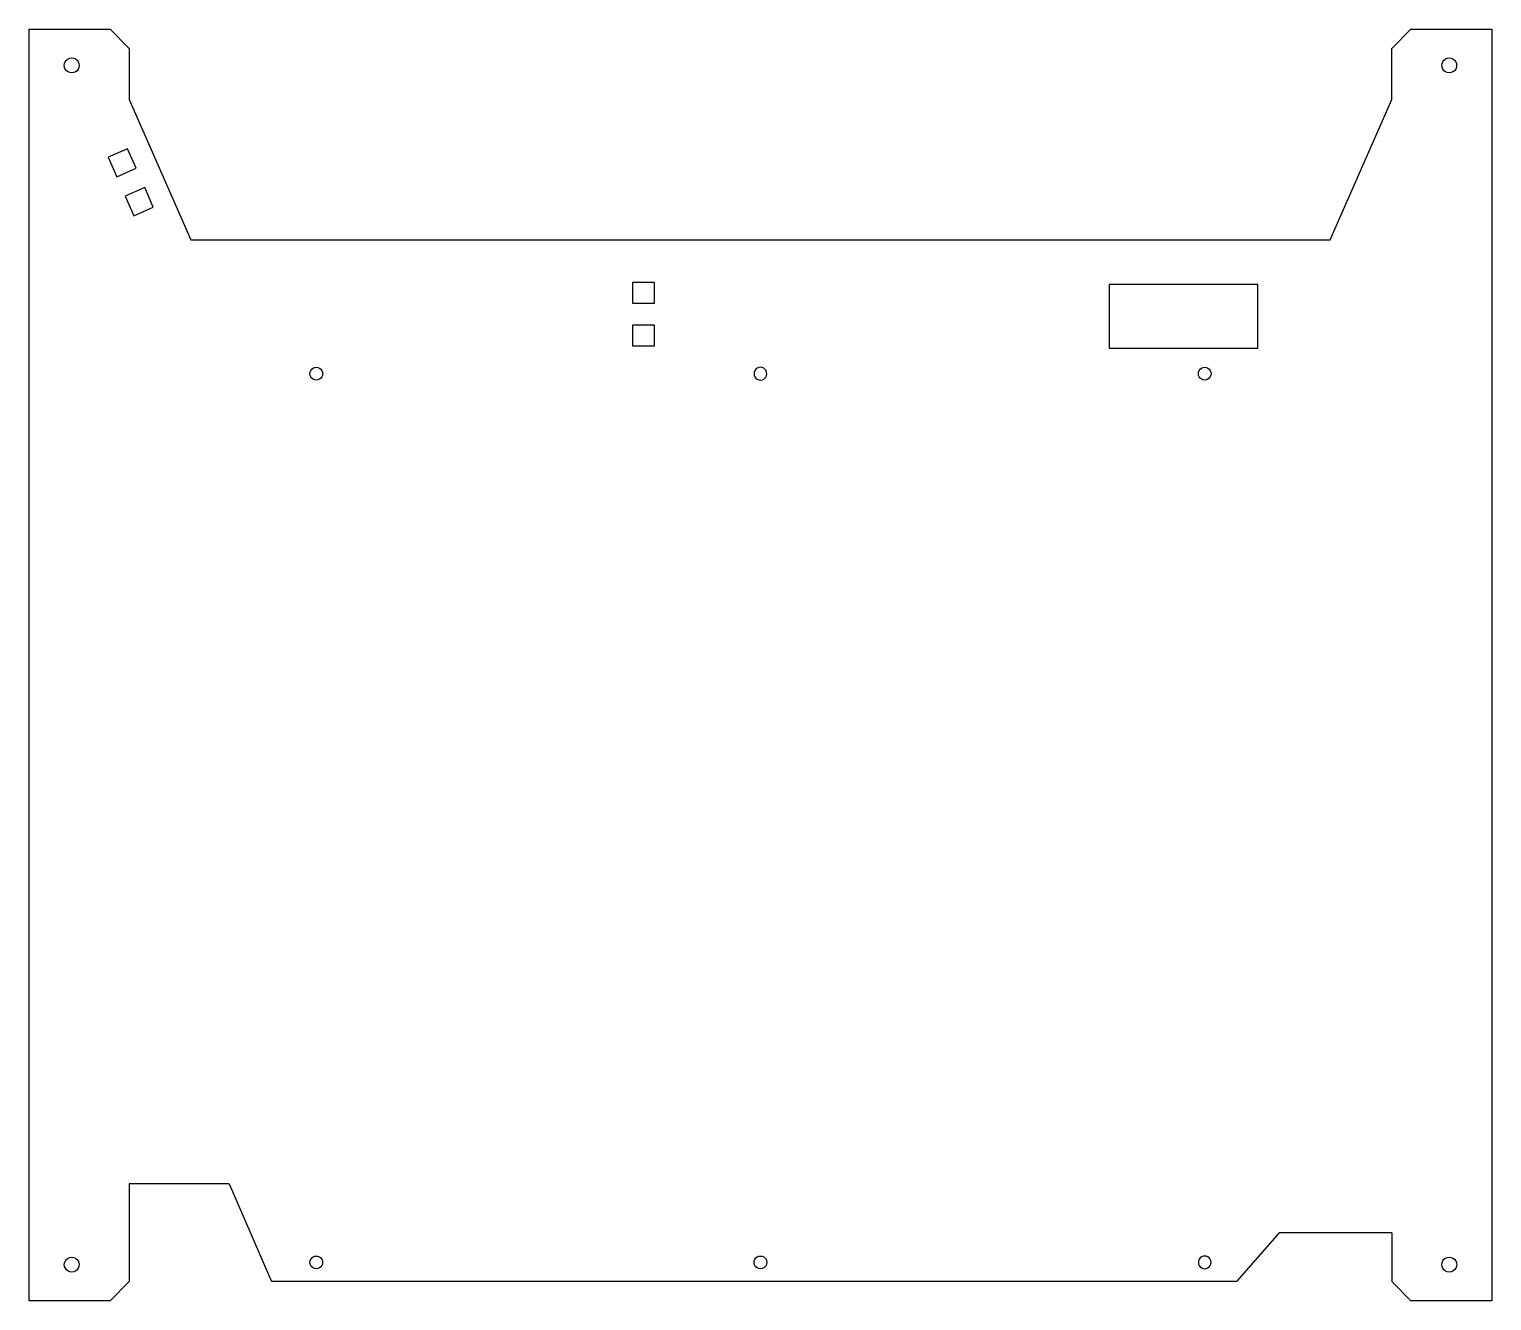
# Model space of a CAD drawing. Header units: metres. Extents: x 1029 to 1373, y 2482 to 2781.
import ezdxf

# ---------------------------------------------------------------- set-up
doc = ezdxf.new("R2010")
doc.units = ezdxf.units.M

msp = doc.modelspace()

# ---------------------------------------------------------------- linework, layer by layer
at = {"layer": 'GROUP0'}
for p, q in [((1029.34, 2781.07, 0), (1048.34, 2781.07, 0)), ((1029.34, 2482.07, 0), (1029.34, 2781.07, 0)), ((1048.34, 2781.07, 0), (1052.84, 2776.57, 0)), ((1354.34, 2781.07, 0), (1349.84, 2776.57, 0)), ((1354.34, 2781.07, 0), (1373.34, 2781.07, 0)), ((1373.34, 2781.07, 0), (1373.35, 2482.07, 0)), ((1052.84, 2776.57, 0), (1052.84, 2764.57, 0)), ((1349.84, 2764.57, 0), (1349.84, 2776.57, 0)), ((1037.59, 2772.57, 0), (1037.65, 2773.02, 0)), ((1037.65, 2773.02, 0), (1037.82, 2773.44, 0)), ((1037.82, 2773.44, 0), (1038.1, 2773.8, 0)), ((1038.1, 2773.8, 0), (1038.47, 2774.08, 0)), ((1038.47, 2774.08, 0), (1038.89, 2774.26, 0)), ((1038.89, 2774.26, 0), (1039.34, 2774.32, 0)), ((1039.34, 2774.32, 0), (1039.79, 2774.26, 0)), ((1039.79, 2774.26, 0), (1040.22, 2774.08, 0)), ((1040.22, 2774.08, 0), (1040.58, 2773.8, 0)), ((1040.58, 2773.8, 0), (1040.86, 2773.44, 0)), ((1040.86, 2773.44, 0), (1041.03, 2773.02, 0)), ((1041.03, 2773.02, 0), (1041.09, 2772.57, 0)), ((1361.59, 2772.57, 0), (1361.65, 2773.02, 0)), ((1361.65, 2773.02, 0), (1361.83, 2773.44, 0)), ((1361.83, 2773.44, 0), (1362.11, 2773.81, 0)), ((1362.11, 2773.81, 0), (1362.47, 2774.08, 0)), ((1362.47, 2774.08, 0), (1362.89, 2774.26, 0)), ((1362.89, 2774.26, 0), (1363.34, 2774.32, 0)), ((1363.34, 2774.32, 0), (1363.8, 2774.26, 0)), ((1363.8, 2774.26, 0), (1364.22, 2774.08, 0)), ((1364.22, 2774.08, 0), (1364.58, 2773.81, 0)), ((1364.58, 2773.81, 0), (1364.86, 2773.44, 0)), ((1364.86, 2773.44, 0), (1365.03, 2773.02, 0)), ((1365.03, 2773.02, 0), (1365.09, 2772.57, 0)), ((1037.65, 2772.11, 0), (1037.59, 2772.57, 0)), ((1037.82, 2771.69, 0), (1037.65, 2772.11, 0)), ((1038.1, 2771.33, 0), (1037.82, 2771.69, 0)), ((1038.47, 2771.05, 0), (1038.1, 2771.33, 0)), ((1038.89, 2770.88, 0), (1038.47, 2771.05, 0)), ((1039.34, 2770.82, 0), (1038.89, 2770.88, 0)), ((1039.79, 2770.88, 0), (1039.34, 2770.82, 0)), ((1040.22, 2771.05, 0), (1039.79, 2770.88, 0)), ((1040.58, 2771.33, 0), (1040.22, 2771.05, 0)), ((1040.86, 2771.69, 0), (1040.58, 2771.33, 0)), ((1041.03, 2772.11, 0), (1040.86, 2771.69, 0)), ((1041.09, 2772.57, 0), (1041.03, 2772.11, 0)), ((1361.65, 2772.12, 0), (1361.59, 2772.57, 0)), ((1361.83, 2771.69, 0), (1361.65, 2772.12, 0)), ((1362.11, 2771.33, 0), (1361.83, 2771.69, 0)), ((1362.47, 2771.05, 0), (1362.11, 2771.33, 0)), ((1362.89, 2770.88, 0), (1362.47, 2771.05, 0)), ((1363.34, 2770.82, 0), (1362.89, 2770.88, 0)), ((1363.8, 2770.88, 0), (1363.34, 2770.82, 0)), ((1364.22, 2771.05, 0), (1363.8, 2770.88, 0)), ((1364.58, 2771.33, 0), (1364.22, 2771.05, 0)), ((1364.86, 2771.69, 0), (1364.58, 2771.33, 0)), ((1365.03, 2772.12, 0), (1364.86, 2771.69, 0)), ((1365.09, 2772.57, 0), (1365.03, 2772.12, 0)), ((1052.84, 2764.57, 0), (1067.34, 2731.57, 0)), ((1335.34, 2731.57, 0), (1349.84, 2764.57, 0)), ((1052.47, 2752.97, 0), (1047.9, 2750.96, 0)), ((1054.49, 2748.39, 0), (1052.47, 2752.97, 0)), ((1047.9, 2750.96, 0), (1049.91, 2746.38, 0)), ((1049.91, 2746.38, 0), (1054.49, 2748.39, 0)), ((1056.5, 2743.82, 0), (1051.92, 2741.81, 0)), ((1051.92, 2741.81, 0), (1053.93, 2737.23, 0)), ((1058.51, 2739.24, 0), (1056.5, 2743.82, 0)), ((1053.93, 2737.23, 0), (1058.51, 2739.24, 0)), ((1067.34, 2731.57, 0), (1335.34, 2731.57, 0)), ((1171.34, 2716.57, 0), (1171.34, 2721.57, 0)), ((1171.34, 2721.57, 0), (1176.34, 2721.57, 0)), ((1176.34, 2721.57, 0), (1176.34, 2716.57, 0)), ((1318.34, 2721.07, 0), (1283.34, 2721.07, 0)), ((1283.34, 2721.07, 0), (1283.34, 2706.07, 0)), ((1318.34, 2706.07, 0), (1318.34, 2721.07, 0)), ((1176.34, 2716.57, 0), (1171.34, 2716.57, 0)), ((1171.34, 2711.57, 0), (1176.34, 2711.57, 0)), ((1171.34, 2706.57, 0), (1171.34, 2711.57, 0)), ((1176.34, 2711.57, 0), (1176.34, 2706.57, 0)), ((1176.34, 2706.57, 0), (1171.34, 2706.57, 0)), ((1283.34, 2706.07, 0), (1318.34, 2706.07, 0)), ((1095.34, 2700.07, 0), (1095.39, 2700.46, 0)), ((1095.39, 2700.46, 0), (1095.54, 2700.82, 0)), ((1095.54, 2700.82, 0), (1095.78, 2701.13, 0)), ((1095.78, 2701.13, 0), (1096.09, 2701.37, 0)), ((1096.09, 2701.37, 0), (1096.45, 2701.52, 0)), ((1096.45, 2701.52, 0), (1096.84, 2701.57, 0)), ((1096.84, 2701.57, 0), (1097.23, 2701.52, 0)), ((1097.23, 2701.52, 0), (1097.59, 2701.37, 0)), ((1097.59, 2701.37, 0), (1097.9, 2701.13, 0)), ((1097.9, 2701.13, 0), (1098.14, 2700.82, 0)), ((1098.14, 2700.82, 0), (1098.29, 2700.46, 0)), ((1098.29, 2700.46, 0), (1098.34, 2700.07, 0)), ((1199.89, 2700.46, 0), (1199.84, 2700.07, 0)), ((1200.04, 2700.82, 0), (1199.89, 2700.46, 0)), ((1200.28, 2701.13, 0), (1200.04, 2700.82, 0)), ((1200.59, 2701.37, 0), (1200.28, 2701.13, 0)), ((1200.95, 2701.52, 0), (1200.59, 2701.37, 0)), ((1201.34, 2701.57, 0), (1200.95, 2701.52, 0)), ((1201.73, 2701.52, 0), (1201.34, 2701.57, 0)), ((1202.09, 2701.37, 0), (1201.73, 2701.52, 0)), ((1202.4, 2701.13, 0), (1202.09, 2701.37, 0)), ((1202.64, 2700.82, 0), (1202.4, 2701.13, 0)), ((1202.79, 2700.46, 0), (1202.64, 2700.82, 0)), ((1202.84, 2700.07, 0), (1202.79, 2700.46, 0)), ((1304.34, 2700.07, 0), (1304.39, 2700.46, 0)), ((1304.39, 2700.46, 0), (1304.54, 2700.82, 0)), ((1304.54, 2700.82, 0), (1304.78, 2701.13, 0)), ((1304.78, 2701.13, 0), (1305.09, 2701.37, 0)), ((1305.09, 2701.37, 0), (1305.45, 2701.52, 0)), ((1305.45, 2701.52, 0), (1305.84, 2701.57, 0)), ((1305.84, 2701.57, 0), (1306.23, 2701.52, 0)), ((1306.23, 2701.52, 0), (1306.59, 2701.37, 0)), ((1306.59, 2701.37, 0), (1306.9, 2701.13, 0)), ((1306.9, 2701.13, 0), (1307.14, 2700.82, 0)), ((1307.14, 2700.82, 0), (1307.29, 2700.46, 0)), ((1307.29, 2700.46, 0), (1307.34, 2700.07, 0)), ((1095.39, 2699.68, 0), (1095.34, 2700.07, 0)), ((1095.54, 2699.32, 0), (1095.39, 2699.68, 0)), ((1095.78, 2699.01, 0), (1095.54, 2699.32, 0)), ((1096.09, 2698.77, 0), (1095.78, 2699.01, 0)), ((1096.45, 2698.62, 0), (1096.09, 2698.77, 0)), ((1096.84, 2698.57, 0), (1096.45, 2698.62, 0)), ((1097.23, 2698.62, 0), (1096.84, 2698.57, 0)), ((1097.59, 2698.77, 0), (1097.23, 2698.62, 0)), ((1097.9, 2699.01, 0), (1097.59, 2698.77, 0)), ((1098.14, 2699.32, 0), (1097.9, 2699.01, 0)), ((1098.29, 2699.68, 0), (1098.14, 2699.32, 0)), ((1098.34, 2700.07, 0), (1098.29, 2699.68, 0)), ((1199.84, 2700.07, 0), (1199.89, 2699.68, 0)), ((1199.89, 2699.68, 0), (1200.04, 2699.32, 0)), ((1200.04, 2699.32, 0), (1200.28, 2699.01, 0)), ((1200.28, 2699.01, 0), (1200.59, 2698.77, 0)), ((1200.59, 2698.77, 0), (1200.95, 2698.62, 0)), ((1200.95, 2698.62, 0), (1201.34, 2698.57, 0)), ((1201.34, 2698.57, 0), (1201.73, 2698.62, 0)), ((1201.73, 2698.62, 0), (1202.09, 2698.77, 0)), ((1202.09, 2698.77, 0), (1202.4, 2699.01, 0)), ((1202.4, 2699.01, 0), (1202.64, 2699.32, 0)), ((1202.64, 2699.32, 0), (1202.79, 2699.68, 0)), ((1202.79, 2699.68, 0), (1202.84, 2700.07, 0)), ((1304.39, 2699.68, 0), (1304.34, 2700.07, 0)), ((1304.54, 2699.32, 0), (1304.39, 2699.68, 0)), ((1304.78, 2699.01, 0), (1304.54, 2699.32, 0)), ((1305.09, 2698.77, 0), (1304.78, 2699.01, 0)), ((1305.45, 2698.62, 0), (1305.09, 2698.77, 0)), ((1305.84, 2698.57, 0), (1305.45, 2698.62, 0)), ((1306.23, 2698.62, 0), (1305.84, 2698.57, 0)), ((1306.59, 2698.77, 0), (1306.23, 2698.62, 0)), ((1306.9, 2699.01, 0), (1306.59, 2698.77, 0)), ((1307.14, 2699.32, 0), (1306.9, 2699.01, 0)), ((1307.29, 2699.68, 0), (1307.14, 2699.32, 0)), ((1307.34, 2700.07, 0), (1307.29, 2699.68, 0)), ((1052.84, 2509.57, 0), (1052.84, 2486.57, 0)), ((1076.34, 2509.57, 0), (1052.84, 2509.57, 0)), ((1076.34, 2509.57, 0), (1086.34, 2486.57, 0)), ((1323.34, 2498.07, 0), (1313.34, 2486.57, 0)), ((1349.85, 2498.07, 0), (1323.34, 2498.07, 0)), ((1349.85, 2498.07, 0), (1349.85, 2486.57, 0)), ((1037.59, 2490.57, 0), (1037.65, 2491.02, 0)), ((1037.65, 2491.02, 0), (1037.83, 2491.44, 0)), ((1037.83, 2491.44, 0), (1038.11, 2491.8, 0)), ((1038.11, 2491.8, 0), (1038.47, 2492.08, 0)), ((1038.47, 2492.08, 0), (1038.89, 2492.26, 0)), ((1038.89, 2492.26, 0), (1039.34, 2492.32, 0)), ((1039.34, 2492.32, 0), (1039.8, 2492.26, 0)), ((1039.8, 2492.26, 0), (1040.22, 2492.08, 0)), ((1040.22, 2492.08, 0), (1040.58, 2491.8, 0)), ((1040.58, 2491.8, 0), (1040.86, 2491.44, 0)), ((1040.86, 2491.44, 0), (1041.03, 2491.02, 0)), ((1041.03, 2491.02, 0), (1041.09, 2490.57, 0)), ((1095.34, 2491.07, 0), (1095.39, 2491.46, 0)), ((1095.39, 2490.68, 0), (1095.34, 2491.07, 0)), ((1095.39, 2491.46, 0), (1095.54, 2491.82, 0)), ((1095.54, 2490.32, 0), (1095.39, 2490.68, 0)), ((1095.54, 2491.82, 0), (1095.78, 2492.13, 0)), ((1095.78, 2492.13, 0), (1096.09, 2492.37, 0)), ((1096.09, 2492.37, 0), (1096.45, 2492.52, 0)), ((1096.45, 2492.52, 0), (1096.84, 2492.57, 0)), ((1096.84, 2492.57, 0), (1097.23, 2492.52, 0)), ((1097.23, 2492.52, 0), (1097.59, 2492.37, 0)), ((1097.59, 2492.37, 0), (1097.9, 2492.13, 0)), ((1097.9, 2492.13, 0), (1098.14, 2491.82, 0)), ((1098.14, 2491.82, 0), (1098.29, 2491.46, 0)), ((1098.29, 2490.68, 0), (1098.14, 2490.32, 0)), ((1098.29, 2491.46, 0), (1098.34, 2491.07, 0)), ((1098.34, 2491.07, 0), (1098.29, 2490.68, 0)), ((1199.84, 2491.07, 0), (1199.89, 2491.46, 0)), ((1199.89, 2490.68, 0), (1199.84, 2491.07, 0)), ((1199.89, 2491.46, 0), (1200.04, 2491.82, 0)), ((1200.04, 2490.32, 0), (1199.89, 2490.68, 0)), ((1200.04, 2491.82, 0), (1200.28, 2492.13, 0)), ((1200.28, 2492.13, 0), (1200.59, 2492.37, 0)), ((1200.59, 2492.37, 0), (1200.95, 2492.52, 0)), ((1200.95, 2492.52, 0), (1201.34, 2492.57, 0)), ((1201.34, 2492.57, 0), (1201.73, 2492.52, 0)), ((1201.73, 2492.52, 0), (1202.09, 2492.37, 0)), ((1202.09, 2492.37, 0), (1202.4, 2492.13, 0)), ((1202.4, 2492.13, 0), (1202.64, 2491.82, 0)), ((1202.64, 2491.82, 0), (1202.79, 2491.46, 0)), ((1202.79, 2490.68, 0), (1202.64, 2490.32, 0)), ((1202.79, 2491.46, 0), (1202.84, 2491.07, 0)), ((1202.84, 2491.07, 0), (1202.79, 2490.68, 0)), ((1304.39, 2491.46, 0), (1304.34, 2491.07, 0)), ((1304.34, 2491.07, 0), (1304.39, 2490.68, 0)), ((1304.54, 2491.82, 0), (1304.39, 2491.46, 0)), ((1304.39, 2490.68, 0), (1304.54, 2490.32, 0)), ((1304.78, 2492.13, 0), (1304.54, 2491.82, 0)), ((1305.09, 2492.37, 0), (1304.78, 2492.13, 0)), ((1305.45, 2492.52, 0), (1305.09, 2492.37, 0)), ((1305.84, 2492.57, 0), (1305.45, 2492.52, 0)), ((1306.23, 2492.52, 0), (1305.84, 2492.57, 0)), ((1306.59, 2492.37, 0), (1306.23, 2492.52, 0)), ((1306.9, 2492.13, 0), (1306.59, 2492.37, 0)), ((1307.14, 2491.82, 0), (1306.9, 2492.13, 0)), ((1307.29, 2491.46, 0), (1307.14, 2491.82, 0)), ((1307.14, 2490.32, 0), (1307.29, 2490.68, 0)), ((1307.34, 2491.07, 0), (1307.29, 2491.46, 0)), ((1307.29, 2490.68, 0), (1307.34, 2491.07, 0)), ((1361.6, 2490.57, 0), (1361.66, 2491.02, 0)), ((1361.66, 2491.02, 0), (1361.83, 2491.44, 0)), ((1361.83, 2491.44, 0), (1362.11, 2491.81, 0)), ((1362.11, 2491.81, 0), (1362.47, 2492.08, 0)), ((1362.47, 2492.08, 0), (1362.89, 2492.26, 0)), ((1362.89, 2492.26, 0), (1363.35, 2492.32, 0)), ((1363.35, 2492.32, 0), (1363.8, 2492.26, 0)), ((1363.8, 2492.26, 0), (1364.22, 2492.08, 0)), ((1364.22, 2492.08, 0), (1364.58, 2491.81, 0)), ((1364.58, 2491.81, 0), (1364.86, 2491.44, 0)), ((1364.86, 2491.44, 0), (1365.04, 2491.02, 0)), ((1365.04, 2491.02, 0), (1365.1, 2490.57, 0)), ((1037.65, 2490.11, 0), (1037.59, 2490.57, 0)), ((1037.83, 2489.69, 0), (1037.65, 2490.11, 0)), ((1038.11, 2489.33, 0), (1037.83, 2489.69, 0)), ((1038.47, 2489.05, 0), (1038.11, 2489.33, 0)), ((1038.89, 2488.88, 0), (1038.47, 2489.05, 0)), ((1039.34, 2488.82, 0), (1038.89, 2488.88, 0)), ((1039.8, 2488.88, 0), (1039.34, 2488.82, 0)), ((1040.22, 2489.05, 0), (1039.8, 2488.88, 0)), ((1040.58, 2489.33, 0), (1040.22, 2489.05, 0)), ((1040.86, 2489.69, 0), (1040.58, 2489.33, 0)), ((1041.03, 2490.11, 0), (1040.86, 2489.69, 0)), ((1041.09, 2490.57, 0), (1041.03, 2490.11, 0)), ((1095.78, 2490.01, 0), (1095.54, 2490.32, 0)), ((1096.09, 2489.77, 0), (1095.78, 2490.01, 0)), ((1096.45, 2489.62, 0), (1096.09, 2489.77, 0)), ((1096.84, 2489.57, 0), (1096.45, 2489.62, 0)), ((1097.23, 2489.62, 0), (1096.84, 2489.57, 0)), ((1097.59, 2489.77, 0), (1097.23, 2489.62, 0)), ((1097.9, 2490.01, 0), (1097.59, 2489.77, 0)), ((1098.14, 2490.32, 0), (1097.9, 2490.01, 0)), ((1200.28, 2490.01, 0), (1200.04, 2490.32, 0)), ((1200.59, 2489.77, 0), (1200.28, 2490.01, 0)), ((1200.95, 2489.62, 0), (1200.59, 2489.77, 0)), ((1201.34, 2489.57, 0), (1200.95, 2489.62, 0)), ((1201.73, 2489.62, 0), (1201.34, 2489.57, 0)), ((1202.09, 2489.77, 0), (1201.73, 2489.62, 0)), ((1202.4, 2490.01, 0), (1202.09, 2489.77, 0)), ((1202.64, 2490.32, 0), (1202.4, 2490.01, 0)), ((1304.54, 2490.32, 0), (1304.78, 2490.01, 0)), ((1304.78, 2490.01, 0), (1305.09, 2489.77)), ((1305.09, 2489.77), (1305.45, 2489.62)), ((1305.45, 2489.62), (1305.84, 2489.57)), ((1305.84, 2489.57), (1306.23, 2489.62)), ((1306.23, 2489.62), (1306.59, 2489.77)), ((1306.59, 2489.77), (1306.9, 2490.01, 0)), ((1306.9, 2490.01, 0), (1307.14, 2490.32, 0)), ((1361.66, 2490.12, 0), (1361.6, 2490.57, 0)), ((1361.83, 2489.69, 0), (1361.66, 2490.12, 0)), ((1362.11, 2489.33, 0), (1361.83, 2489.69, 0)), ((1362.47, 2489.05, 0), (1362.11, 2489.33, 0)), ((1362.89, 2488.88, 0), (1362.47, 2489.05, 0)), ((1363.35, 2488.82, 0), (1362.89, 2488.88, 0)), ((1363.8, 2488.88, 0), (1363.35, 2488.82, 0)), ((1364.22, 2489.05, 0), (1363.8, 2488.88, 0)), ((1364.58, 2489.33, 0), (1364.22, 2489.05, 0)), ((1364.86, 2489.69, 0), (1364.58, 2489.33, 0)), ((1365.04, 2490.12, 0), (1364.86, 2489.69, 0)), ((1365.1, 2490.57, 0), (1365.04, 2490.12, 0)), ((1048.34, 2482.07, 0), (1052.84, 2486.57, 0)), ((1313.34, 2486.57, 0), (1086.34, 2486.57, 0)), ((1349.85, 2486.57, 0), (1354.35, 2482.07, 0)), ((1048.34, 2482.07, 0), (1029.34, 2482.07, 0)), ((1373.35, 2482.07, 0), (1354.35, 2482.07, 0))]:
    msp.add_line(p, q, dxfattribs=at)

doc.saveas('drawing.dxf')
